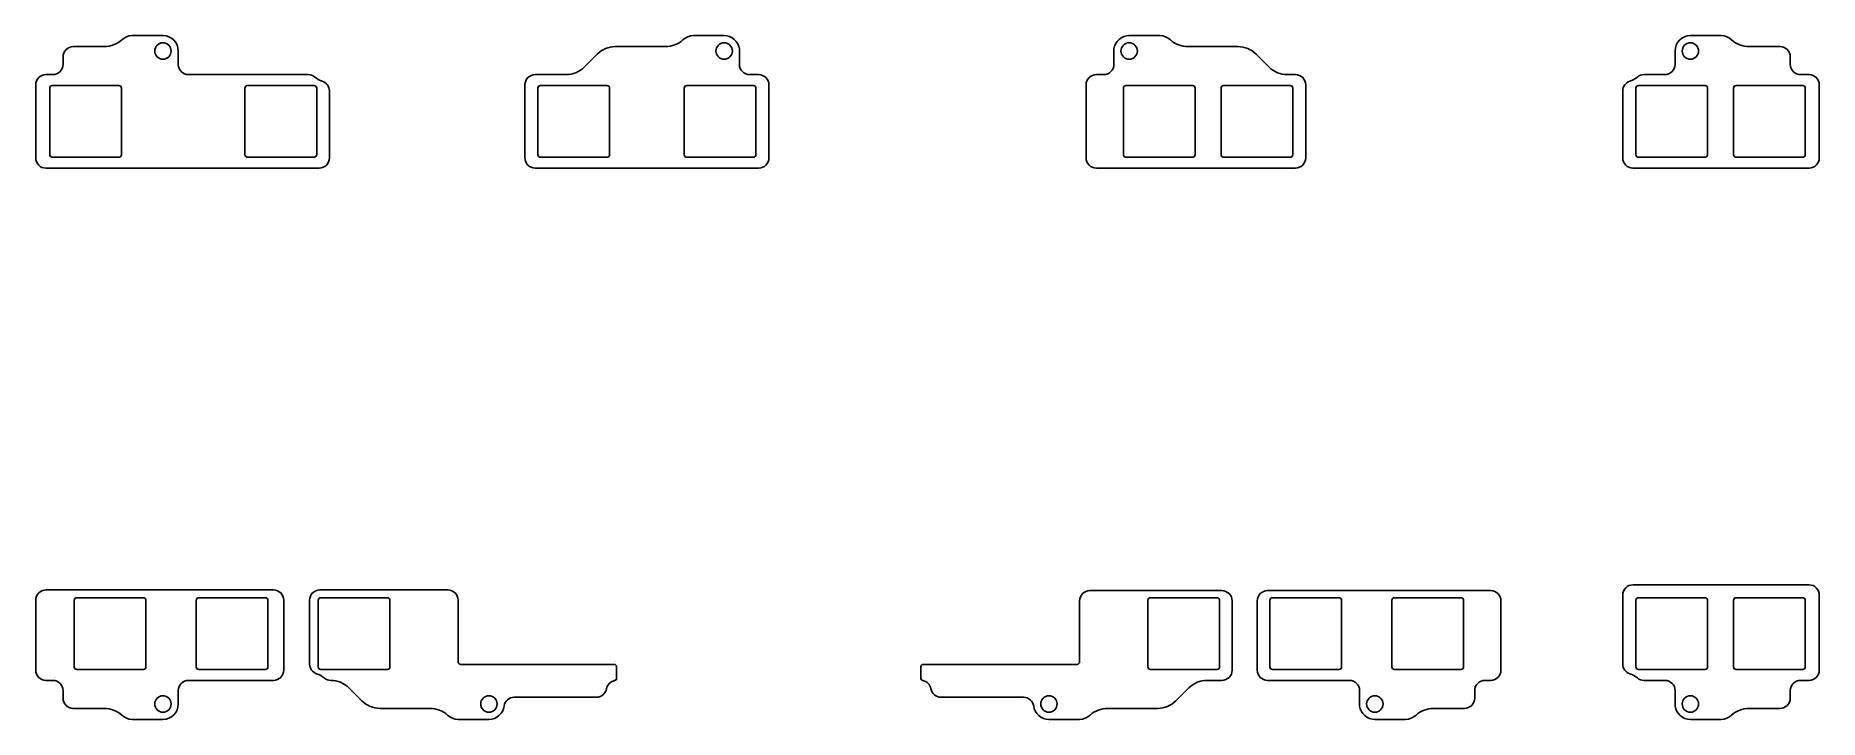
# Model space of a CAD drawing. Extents: x 0 to 348, y -126 to 7.
import ezdxf

# ---------------------------------------------------------------- set-up
doc = ezdxf.new("R2010")
doc.units = 0
doc.header["$MEASUREMENT"] = 0
doc.layers.get('0').update_dxf_attribs({"linetype": 'CONTINUOUS'})

msp = doc.modelspace()

# ---------------------------------------------------------------- linework, layer by layer
at = {"color": 0}
for p, q in [((18.613317, 7.210166), (24.613317, 7.210166)), ((128.150817, 7.210166), (134.150817, 7.210166)), ((219.188317, 7.210166), (213.188317, 7.210166)), ((328.725817, 7.210166), (322.725817, 7.210166)), ((7.113317, 5.061382), (13.157745, 5.061382)), ((27.613317, 4.210166), (27.613317, 1.601)), ((106.847153, 1.065466), (109.378603, 3.596916)), ((112.914137, 5.061382), (122.695245, 5.061382)), ((137.121659, 4.627416), (137.121659, 1.601)), ((210.217475, 4.627416), (210.217475, 1.601)), ((234.424997, 5.061382), (224.64389, 5.061382)), ((240.491981, 1.065466), (237.960531, 3.596916)), ((319.725817, 4.210166), (319.725817, 1.601)), ((340.225817, 5.061382), (334.18139, 5.061382)), ((5.113317, 3.061382), (5.113317, 1.601)), ((342.225817, 1.601), (342.225817, 3.061382)), ((3.113317, -0.399), (1.775, -0.399)), ((2.525, -16.025), (2.525, -3.025)), ((3.025, -2.525), (16.025, -2.525)), ((16.525, -3.025), (16.525, -16.025)), ((29.613317, -0.399), (52.947612, -0.399)), ((40.625, -16.025), (40.625, -3.025)), ((41.125, -2.525), (54.125, -2.525)), ((54.625, -3.025), (54.625, -16.025)), ((97.775, -16.025), (97.775, -3.025)), ((98.275, -2.525), (111.275, -2.525)), ((111.775, -3.025), (111.775, -16.025)), ((126.35, -16.025), (126.35, -3.025)), ((126.85, -2.525), (139.85, -2.525)), ((139.121659, -0.399), (140.875, -0.399)), ((140.35, -3.025), (140.35, -16.025)), ((208.217475, -0.399), (206.7875, -0.399)), ((212.075, -16.025), (212.075, -3.025)), ((212.575, -2.525), (225.575, -2.525)), ((226.075, -3.025), (226.075, -16.025)), ((231.125, -16.025), (231.125, -3.025)), ((231.625, -2.525), (244.625, -2.525)), ((245.65, -0.399), (244.027515, -0.399)), ((245.125, -3.025), (245.125, -16.025)), ((312.0875, -16.025), (312.0875, -3.025)), ((312.5875, -2.525), (325.5875, -2.525)), ((317.725817, -0.399), (313.67799, -0.399)), ((326.0875, -3.025), (326.0875, -16.025)), ((331.1375, -16.025), (331.1375, -3.025)), ((331.6375, -2.525), (344.6375, -2.525)), ((345.8875, -0.399), (344.225817, -0.399)), ((345.1375, -3.025), (345.1375, -16.025)), ((347.8875, -16.651), (347.8875, -2.399)), ((16.025, -16.525), (3.025, -16.525)), ((54.125, -16.525), (41.125, -16.525)), ((111.275, -16.525), (98.275, -16.525)), ((139.85, -16.525), (126.85, -16.525)), ((225.575, -16.525), (212.575, -16.525)), ((244.625, -16.525), (231.625, -16.525)), ((325.5875, -16.525), (312.5875, -16.525)), ((344.6375, -16.525), (331.6375, -16.525)), ((7.2875, -116.0375), (7.2875, -103.0375)), ((7.7875, -102.5375), (20.7875, -102.5375)), ((21.2875, -103.0375), (21.2875, -116.0375)), ((54.9125, -116.0375), (54.9125, -103.0375)), ((55.4125, -102.5375), (68.4125, -102.5375)), ((68.9125, -103.0375), (68.9125, -116.0375)), ((82.225, -115.0375), (82.225, -103.0125)), ((203.525, -103.136277), (203.525, -115.0375)), ((216.8375, -116.0375), (216.8375, -103.0375)), ((217.3375, -102.5375), (230.3375, -102.5375)), ((230.8375, -103.0375), (230.8375, -116.0375)), ((264.4625, -116.0375), (264.4625, -103.0375)), ((264.9625, -102.5375), (277.9625, -102.5375)), ((278.4625, -103.0375), (278.4625, -116.0375)), ((312.0875, -116.0375), (312.0875, -103.0375)), ((312.5875, -102.5375), (325.5875, -102.5375)), ((326.0875, -103.0375), (326.0875, -116.0375)), ((331.1375, -116.0375), (331.1375, -103.0375)), ((331.6375, -102.5375), (344.6375, -102.5375)), ((345.1375, -103.0375), (345.1375, -116.0375)), ((20.7875, -116.5375), (7.7875, -116.5375)), ((68.4125, -116.5375), (55.4125, -116.5375)), ((112.664086, -115.5375), (82.725, -115.5375)), ((173.025, -115.5375), (203.025, -115.5375)), ((230.3375, -116.5375), (217.3375, -116.5375)), ((277.9625, -116.5375), (264.9625, -116.5375)), ((325.5875, -116.5375), (312.5875, -116.5375)), ((344.6375, -116.5375), (331.6375, -116.5375)), ((1.775, -118.6635), (3.113317, -118.6635)), ((5.113317, -120.6635), (5.113317, -122.123882)), ((27.613317, -123.272666), (27.613317, -120.6635)), ((29.613317, -118.6635), (46.185112, -118.6635)), ((63.452786, -122.659416), (60.921336, -120.127966)), ((222.297214, -122.659416), (224.828664, -120.127966)), ((228.364198, -118.6635), (231.290625, -118.6635)), ((240.196875, -118.6635), (256.165841, -118.6635)), ((258.165841, -120.6635), (258.165841, -123.689916)), ((280.636683, -120.6635), (280.636683, -122.123882)), ((282.636683, -118.6635), (283.75, -118.6635)), ((313.67799, -118.6635), (317.754975, -118.6635)), ((319.754975, -120.6635), (319.754975, -123.689916)), ((342.225817, -122.123882), (342.225817, -120.6635)), ((344.225817, -118.6635), (345.8875, -118.6635)), ((13.157745, -124.123882), (7.113317, -124.123882)), ((66.98832, -124.123882), (76.769428, -124.123882)), ((93.176403, -121.968083), (109.225, -121.968083)), ((192.573597, -121.968083), (176.464086, -121.968083)), ((208.980572, -124.123882), (218.76168, -124.123882)), ((272.592255, -124.123882), (278.636683, -124.123882)), ((340.225817, -124.123882), (334.18139, -124.123882)), ((18.613317, -126.272666), (24.613317, -126.272666)), ((82.225, -126.272666), (88.225, -126.272666)), ((203.525, -126.272666), (197.525, -126.272666)), ((261.136683, -126.272666), (267.136683, -126.272666)), ((322.725817, -126.272666), (328.725817, -126.272666))]:
    msp.add_line(p, q, dxfattribs=at)
at = {"linetype": 'Continuous'}
for p, q in [((-0.225, -16.651001), (-0.225, -2.399)), ((95.25, -2.399), (95.25, -16.651)), ((103.31162, -0.399), (97.25, -0.399)), ((142.875, -16.651), (142.875, -2.399)), ((204.7875, -2.399), (204.7875, -16.651)), ((247.65, -16.651), (247.65, -2.399)), ((57.106551, -3.588338), (57.106551, -16.651)), ((309.519051, -3.588338), (309.519051, -16.651)), ((1.775, -18.651), (55.106551, -18.651)), ((97.25, -18.651), (140.875, -18.651)), ((206.7875, -18.651), (245.65, -18.651)), ((311.519051, -18.651), (345.8875, -18.651)), ((311.519051, -100.0125), (345.8875, -100.0125)), ((-0.225, -103.0125), (-0.225, -116.663504)), ((46.185112, -101.0125), (1.775, -101.0125)), ((48.185112, -116.6635), (48.185112, -103.0125)), ((53.226863, -115.474162), (53.226863, -103.0125)), ((55.226863, -101.0125), (80.225, -101.0125)), ((231.290625, -101.136277), (205.525, -101.136277)), ((233.290625, -116.6635), (233.290625, -103.136277)), ((238.196875, -116.6635), (238.196875, -103.136277)), ((240.196875, -101.136277), (283.75, -101.136277)), ((285.75, -103.136277), (285.75, -116.6635)), ((309.519051, -115.474162), (309.519051, -102.0125)), ((347.8875, -102.0125), (347.8875, -116.6635)), ((113.164086, -116.0375), (113.164086, -118.21401)), ((172.525, -116.0375), (172.525, -118.21401))]:
    msp.add_line(p, q, dxfattribs=at)
for p, q in [((31.1, -116.0375), (31.1, -103.0375)), ((31.6, -102.5375), (44.6, -102.5375)), ((45.1, -103.0375), (45.1, -116.0375)), ((240.65, -116.0375), (240.65, -103.0375)), ((241.15, -102.5375), (254.15, -102.5375)), ((254.65, -103.0375), (254.65, -116.0375)), ((44.6, -116.5375), (31.6, -116.5375)), ((254.15, -116.5375), (241.15, -116.5375))]:
    msp.add_line(p, q)
at = {"color": 0}
for centre in [(24.613317, 4.210166), (134.150817, 4.210166), (213.188317, 4.210166), (322.725817, 4.210166), (24.613317, -123.272666), (88.225, -123.272666), (197.525, -123.272666), (261.136683, -123.272666), (322.725817, -123.272666)]:
    msp.add_circle(centre, 1.6, dxfattribs=at)
for centre, radius, start, end in [((18.613317, 4.210166), 3, 90, 132.995941), ((24.613317, 4.210166), 3, 0, 90), ((128.150817, 4.210166), 3, 90, 132.995941), ((134.150817, 4.210166), 3, 7.994812, 90), ((213.188317, 4.210166), 3, 90, 172.005188), ((219.188317, 4.210166), 3, 47.004059, 90), ((322.725817, 4.210166), 3, 90, 180), ((328.725817, 4.210166), 3, 47.004059, 90), ((7.113317, 3.061382), 2, 90, 180), ((13.157745, 10.061382), 5, 270, 312.995941), ((112.914137, 0.061382), 5, 90, 135), ((122.695245, 10.061382), 5, 270, 312.995941), ((224.64389, 10.061382), 5, 227.004059, 270), ((234.424997, 0.061382), 5, 45, 90), ((334.18139, 10.061382), 5, 227.004059, 270), ((340.225817, 3.061382), 2, 0, 90), ((3.113317, 1.601), 2, 270, 0), ((29.613317, 1.601), 2, 180, 270), ((103.31162, 4.601), 5, 270, 315), ((139.121659, 1.601), 2, 180, 270), ((208.217475, 1.601), 2, 270, 0), ((244.027515, 4.601), 5, 225, 270), ((317.725817, 1.601), 2, 270, 0), ((344.225817, 1.601), 2, 180, 270), ((1.775, -2.399), 2, 90, 180), ((3.025, -3.025), 0.5, 90, 180), ((16.025, -3.025), 0.5, 0, 90), ((41.125, -3.025), 0.5, 90, 180), ((52.947612, -2.399), 2, 50.22035, 90), ((54.125, -3.025), 0.5, 0, 90), ((57.106551, 2.59632), 4.5, 230.22035, 252.079787), ((55.106551, -3.588338), 2, 0, 72.079787), ((98.275, -3.025), 0.5, 90, 180), ((111.275, -3.025), 0.5, 0, 90), ((126.85, -3.025), 0.5, 90, 180), ((139.85, -3.025), 0.5, 0, 90), ((206.7875, -2.399), 2, 90, 180), ((212.575, -3.025), 0.5, 90, 180), ((225.575, -3.025), 0.5, 0, 90), ((231.625, -3.025), 0.5, 90, 180), ((244.625, -3.025), 0.5, 0, 90), ((311.519051, -3.588338), 2, 107.920213, 180), ((309.519051, 2.59632), 4.5, 287.920213, 309.77965), ((312.5875, -3.025), 0.5, 90, 180), ((313.67799, -2.399), 2, 90, 129.77965), ((325.5875, -3.025), 0.5, 0, 90), ((331.6375, -3.025), 0.5, 90, 180), ((344.6375, -3.025), 0.5, 0, 90), ((345.8875, -2.399), 2, 0, 90), ((1.775, -16.651), 2, 180.000013, 270.000013), ((3.025, -16.025), 0.5, 180, 270), ((16.025, -16.025), 0.5, 270, 0), ((41.125, -16.025), 0.5, 180, 270), ((54.125, -16.025), 0.5, 270, 0), ((98.275, -16.025), 0.5, 180, 270), ((111.275, -16.025), 0.5, 270, 0), ((126.85, -16.025), 0.5, 180, 270), ((139.85, -16.025), 0.5, 270, 0), ((212.575, -16.025), 0.5, 180, 270), ((225.575, -16.025), 0.5, 270, 0), ((231.625, -16.025), 0.5, 180, 270), ((244.625, -16.025), 0.5, 270, 0), ((312.5875, -16.025), 0.5, 180, 270), ((325.5875, -16.025), 0.5, 270, 0), ((331.6375, -16.025), 0.5, 180, 270), ((344.6375, -16.025), 0.5, 270, 0), ((7.7875, -103.0375), 0.5, 90, 180), ((20.7875, -103.0375), 0.5, 0, 90), ((55.4125, -103.0375), 0.5, 90, 180), ((68.4125, -103.0375), 0.5, 0, 90), ((205.525, -103.136277), 2, 90, 180), ((217.3375, -103.0375), 0.5, 90, 180), ((230.3375, -103.0375), 0.5, 0, 90), ((264.9625, -103.0375), 0.5, 90, 180), ((277.9625, -103.0375), 0.5, 0, 90), ((312.5875, -103.0375), 0.5, 90, 180), ((325.5875, -103.0375), 0.5, 0, 90), ((331.6375, -103.0375), 0.5, 90, 180), ((344.6375, -103.0375), 0.5, 0, 90), ((1.775, -116.6635), 2, 180, 270), ((7.7875, -116.0375), 0.5, 180, 270), ((20.7875, -116.0375), 0.5, 270, 0), ((46.185112, -116.6635), 2, 270, 0), ((55.226863, -115.474162), 2, 180, 252.079787), ((53.226863, -121.65882), 4.5, 50.22035, 72.079787), ((55.4125, -116.0375), 0.5, 180, 270), ((57.385802, -116.6635), 2, 230.22035, 270), ((68.4125, -116.0375), 0.5, 270, 0), ((82.725, -115.0375), 0.5, 180, 270), ((203.025, -115.0375), 0.5, 270, 0), ((217.3375, -116.0375), 0.5, 180, 270), ((230.3375, -116.0375), 0.5, 270, 0), ((231.290625, -116.6635), 2, 270, 360), ((240.196875, -116.6635), 2, 180, 270), ((264.9625, -116.0375), 0.5, 180, 270), ((277.9625, -116.0375), 0.5, 270, 0), ((311.519051, -115.474162), 2, 180, 252.079787), ((309.519051, -121.65882), 4.5, 50.22035, 72.079787), ((312.5875, -116.0375), 0.5, 180, 270), ((313.67799, -116.6635), 2, 230.22035, 270), ((325.5875, -116.0375), 0.5, 270, 0), ((331.6375, -116.0375), 0.5, 180, 270), ((344.6375, -116.0375), 0.5, 270, 0), ((345.8875, -116.6635), 2, 270, 0), ((3.113317, -120.6635), 2, 0, 90), ((29.613317, -120.6635), 2, 90, 180), ((57.385802, -123.6635), 5, 45, 90), ((109.225, -119.968083), 2, 270, 349.988009), ((113.164086, -120.6635), 2, 101.536959, 169.988009), ((172.525, -120.6635), 2, 10.011991, 78.463041), ((176.464086, -119.968083), 2, 190.011991, 270), ((228.364198, -123.6635), 5, 90, 135), ((256.165841, -120.6635), 2, 0, 90), ((282.636683, -120.6635), 2, 90, 180), ((317.754975, -120.6635), 2, 0, 90), ((344.225817, -120.6635), 2, 90, 180), ((7.113317, -122.123882), 2, 180, 270), ((13.157745, -129.123882), 5, 47.004059, 90), ((24.613317, -123.272666), 3, 270, 0), ((66.98832, -119.123882), 5, 225, 270), ((76.769428, -129.123882), 5, 47.004059, 90), ((88.225, -123.272666), 3, 270, 352.005188), ((93.176403, -123.968083), 2, 90, 172.005188), ((192.573597, -123.968083), 2, 7.994812, 90), ((197.525, -123.272666), 3, 187.994812, 270), ((208.980572, -129.123882), 5, 90, 132.995941), ((218.76168, -119.123882), 5, 270, 315), ((261.136683, -123.272666), 3, 187.994812, 270), ((272.592255, -129.123882), 5, 90, 132.995941), ((278.636683, -122.123882), 2, 270, 0), ((322.725817, -123.272666), 3, 187.994812, 270), ((334.18139, -129.123882), 5, 90, 132.995941), ((340.225817, -122.123882), 2, 270, 0), ((18.613317, -123.272666), 3, 227.004059, 270), ((82.225, -123.272666), 3, 227.004059, 270), ((203.525, -123.272666), 3, 270, 312.995941), ((267.136683, -123.272666), 3, 270, 312.995941), ((328.725817, -123.272666), 3, 270, 312.995941)]:
    msp.add_arc(centre, radius, start, end, dxfattribs=at)
at = {"linetype": 'Continuous'}
for centre, radius, start, end in [((97.25, -2.399), 2, 90, 180), ((140.875, -2.399), 2, 0, 90), ((245.65, -2.399), 2, 0, 90), ((55.106551, -16.651), 2, 270, 360), ((97.25, -16.651), 2, 180, 270), ((140.875, -16.651), 2, 270, 360), ((206.7875, -16.651), 2, 180, 270), ((245.65, -16.651), 2, 270, 360), ((311.519051, -16.651), 2, 180, 270), ((345.8875, -16.651), 2, 270, 360), ((311.519051, -102.0125), 2, 90, 180), ((345.8875, -102.0125), 2, 0, 90), ((1.775, -103.0125), 2, 90, 180), ((46.185112, -103.0125), 2, 360, 90), ((55.226863, -103.0125), 2, 90, 180), ((80.225, -103.0125), 2, 360, 90), ((231.290625, -103.136277), 2, 360, 90), ((240.196875, -103.136277), 2, 90, 180), ((283.75, -103.136277), 2, 0, 90), ((112.664086, -116.0375), 0.5, 360, 90), ((112.664086, -118.21401), 0.5, 281.536959, 360), ((173.025, -116.0375), 0.5, 90, 180), ((173.025, -118.21401), 0.5, 180, 258.463041), ((283.75, -116.6635), 2, 270, 360)]:
    msp.add_arc(centre, radius, start, end, dxfattribs=at)
for centre, start, end in [((31.6, -103.0375), 90, 180), ((44.6, -103.0375), 0, 90), ((241.15, -103.0375), 90, 180), ((254.15, -103.0375), 0, 90), ((31.6, -116.0375), 180, 270), ((44.6, -116.0375), 270, 0), ((241.15, -116.0375), 180, 270), ((254.15, -116.0375), 270, 0)]:
    msp.add_arc(centre, 0.5, start, end)

doc.saveas('drawing.dxf')
